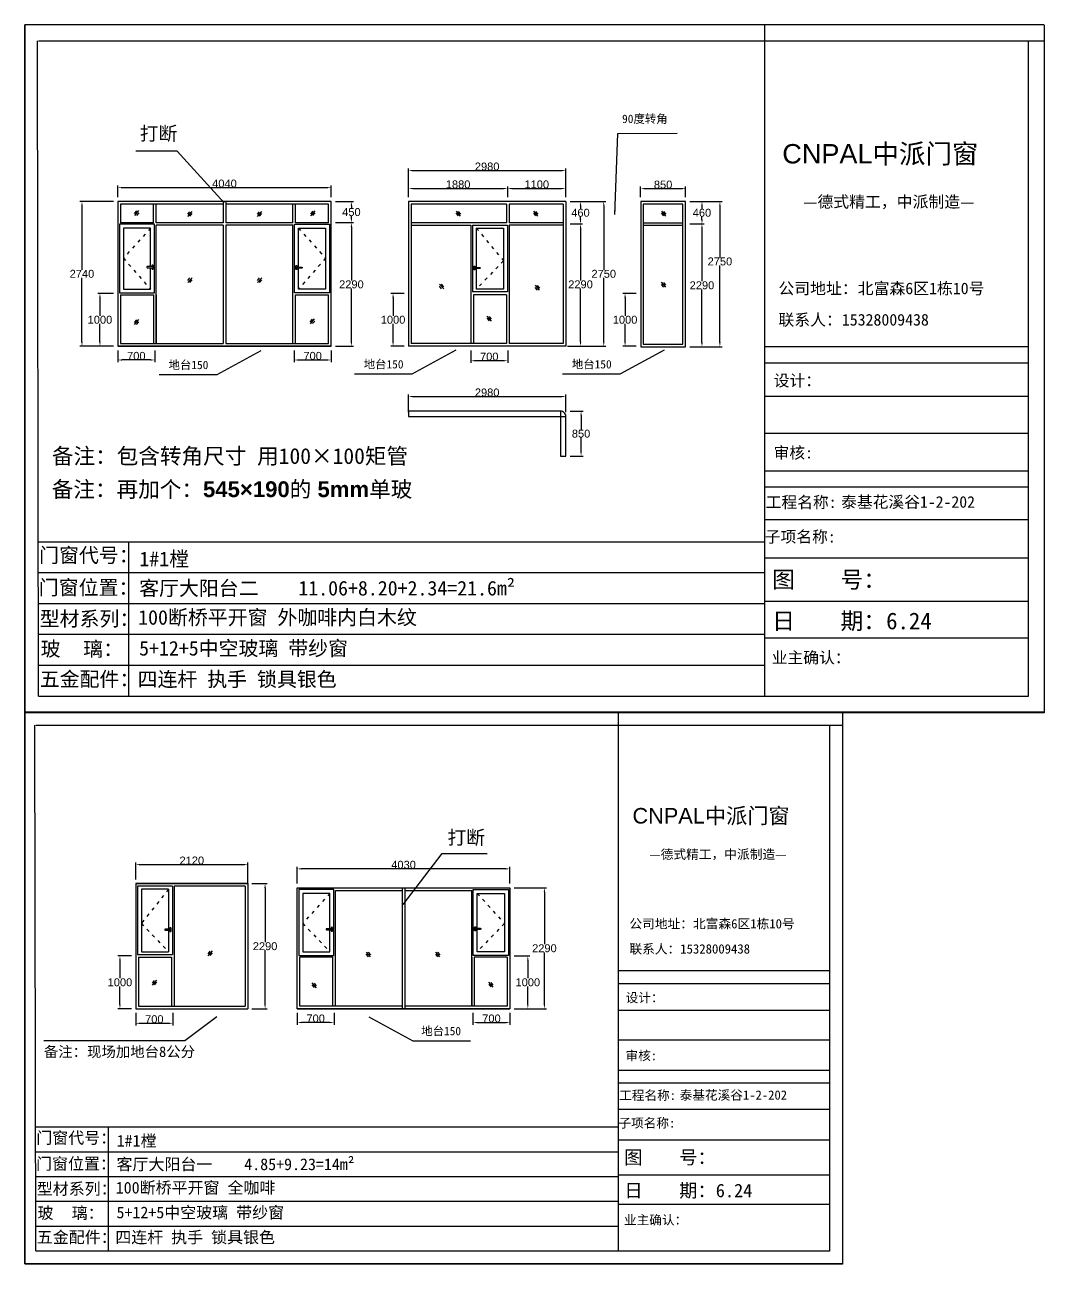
# Model space of a CAD drawing. Header units: inches. Extents: x -138455 to 599497, y -747149 to 13167.
# Drawn here: x 166422 to 185731, y -184677 to -161195 of the extents above; entities that cross this region are included whole.
import ezdxf

# ---------------------------------------------------------------- set-up
doc = ezdxf.new("R2010")
doc.units = ezdxf.units.IN
doc.header["$MEASUREMENT"] = 0
doc.header["$PDMODE"] = 35
doc.header["$PDSIZE"] = -3
doc.linetypes.add('ACAD_ISO03W100', pattern=[30, 12, -18])
doc.layers.add('0 @ 1', color=7, linetype='Continuous')
doc.styles.add('Annotative', font='arialbd.ttf')
doc.styles.add('MtXpl_', font='')
doc.styles.add('MtXpl__1', font='')
doc.styles.get("Standard").update_dxf_attribs({"font": 'arial.ttf'})
doc.styles.get('MtXpl_').set_extended_font_data('SimSun')
doc.styles.get('MtXpl__1').set_extended_font_data('SimSun', bold=True)
doc.dimstyles.get("Standard").update_dxf_attribs({"dimtxt": 80, "dimasz": 70, "dimexe": 40, "dimexo": 80, "dimgap": 0, "dimtad": 1, "dimtih": 1, "dimtoh": 1, "dimdec": 0, "dimzin": 0, "dimdsep": 46, "dimtxsty": 'Standard', "dimcen": 0.09, "dimadec": 0, "dimazin": 0, "dimtfac": 1, "dimtdec": 0, "dimtofl": 0, "dimtmove": 0, "dimatfit": 3, "dimfxl": 0, "dimtolj": 1, "dimtzin": 0, "dimarcsym": 0})

# ---------------------------------------------------------------- blocks, each defined once
blk = doc.blocks.new('*D282')
at = {"color": 0, "lineweight": -2, "transparency": 16777216}
for p, q in [((259700, -158474), (259700, -158696)), ((260400, -158474), (260400, -158696)), ((260320, -158656), (259780, -158656))]:
    blk.add_line(p, q, dxfattribs=at)
at = {"color": 0, "transparency": 16777216}
for points in [[(259780, -158643), (259780, -158669), (259700, -158656)], [(260320, -158643), (260320, -158669), (260400, -158656)]]:
    blk.add_solid(points, dxfattribs=at)
at = {"layer": 'Defpoints', "color": 0, "transparency": 16777216}
for p in [(259700, -158394), (260400, -158394), (259700, -158656)]:
    blk.add_point(p, dxfattribs=at)
at = {"color": 0, "transparency": 16777216, "insert": (260050, -158579), "char_height": 150, "attachment_point": 5}
blk.add_mtext('\\A1;700', dxfattribs=at)
blk = doc.blocks.new('*D283')
at = {"color": 0, "lineweight": -2, "transparency": 16777216}
for p, q in [((263040, -158474), (263040, -158696)), ((263740, -158474), (263740, -158696)), ((263120, -158656), (263660, -158656))]:
    blk.add_line(p, q, dxfattribs=at)
at = {"color": 0, "transparency": 16777216}
for points in [[(263120, -158643), (263120, -158669), (263040, -158656)], [(263660, -158643), (263660, -158669), (263740, -158656)]]:
    blk.add_solid(points, dxfattribs=at)
at = {"layer": 'Defpoints', "color": 0, "transparency": 16777216}
for p in [(263040, -158394), (263740, -158394), (263740, -158656)]:
    blk.add_point(p, dxfattribs=at)
at = {"color": 0, "transparency": 16777216, "insert": (263390, -158579), "char_height": 150, "attachment_point": 5}
blk.add_mtext('\\A1;700', dxfattribs=at)
blk = doc.blocks.new('*D448')
at = {"color": 0, "lineweight": -2, "transparency": 16777216}
for p, q in [((259620, -157394), (259321, -157394)), ((259361, -157474), (259361, -157818)), ((259361, -158314), (259361, -157971)), ((259620, -158394), (259321, -158394))]:
    blk.add_line(p, q, dxfattribs=at)
at = {"color": 0, "transparency": 16777216}
for points in [[(259348, -157474), (259374, -157474), (259361, -157394)], [(259348, -158314), (259374, -158314), (259361, -158394)]]:
    blk.add_solid(points, dxfattribs=at)
at = {"layer": 'Defpoints', "color": 0, "transparency": 16777216}
for p in [(259700, -157394), (259361, -158394), (259700, -158394)]:
    blk.add_point(p, dxfattribs=at)
at = {"color": 0, "transparency": 16777216, "insert": (259361, -157894), "char_height": 150, "attachment_point": 5}
blk.add_mtext('\\A1;1000', dxfattribs=at)
blk = doc.blocks.new('dzcs')
blk.add_lwpolyline([(142182, -3328), (142182, -3342, 0.414214), (142196, -3355), (142196, -3355, 0.414214), (142209, -3342), (142209, -3294, 0.414214), (142196, -3280), (142196, -3280, 0.414214), (142182, -3294), (142182, -3308)], format="xyb")
blk.add_lwpolyline([(142096, -3328), (142196, -3328, 0.414214), (142206, -3318), (142206, -3318, 0.414214), (142196, -3308), (142096, -3308, 0.414214), (142086, -3318), (142086, -3318, 0.414214)], format="xyb", close=True)
blk = doc.blocks.new('123as')
at = {"color": 0}
for p, q in [((90189, 51387), (90252, 51462)), ((90194, 51330), (90312, 51470)), ((90251, 51335), (90314, 51410))]:
    blk.add_line(p, q, dxfattribs=at)
blk = doc.blocks.new('*D449')
at = {"color": 0, "lineweight": -2, "transparency": 16777216}
for p, q in [((263820, -156054), (264164, -156054)), ((264124, -156134), (264124, -157148)), ((264124, -158314), (264124, -157301)), ((263820, -158394), (264164, -158394))]:
    blk.add_line(p, q, dxfattribs=at)
at = {"color": 0, "transparency": 16777216}
for points in [[(264110, -156134), (264137, -156134), (264124, -156054)], [(264110, -158314), (264137, -158314), (264124, -158394)]]:
    blk.add_solid(points, dxfattribs=at)
at = {"layer": 'Defpoints', "color": 0, "transparency": 16777216}
for p in [(263740, -156054), (263740, -158394), (264124, -158394)]:
    blk.add_point(p, dxfattribs=at)
at = {"color": 0, "transparency": 16777216, "insert": (264124, -157224), "char_height": 150, "attachment_point": 5}
blk.add_mtext('\\A1;2290', dxfattribs=at)
blk = doc.blocks.new('*D284')
at = {"color": 0, "lineweight": -2, "transparency": 16777216}
for p, q in [((259700, -155574), (259700, -155351)), ((259780, -155391), (263660, -155391)), ((263740, -155574), (263740, -155351))]:
    blk.add_line(p, q, dxfattribs=at)
at = {"color": 0, "transparency": 16777216}
for points in [[(259780, -155378), (259780, -155404), (259700, -155391)], [(263660, -155378), (263660, -155404), (263740, -155391)]]:
    blk.add_solid(points, dxfattribs=at)
at = {"layer": 'Defpoints', "color": 0, "transparency": 16777216}
for p in [(263740, -155391), (259700, -155654), (263740, -155654)]:
    blk.add_point(p, dxfattribs=at)
at = {"color": 0, "transparency": 16777216, "insert": (261720, -155314), "char_height": 150, "attachment_point": 5}
blk.add_mtext('\\A1;4040', dxfattribs=at)
blk = doc.blocks.new('*D450')
at = {"color": 0, "lineweight": -2, "transparency": 16777216}
for p, q in [((263820, -155654), (264164, -155654)), ((264124, -155734), (264124, -155778)), ((263820, -156054), (264164, -156054)), ((264124, -155974), (264124, -155931))]:
    blk.add_line(p, q, dxfattribs=at)
at = {"color": 0, "transparency": 16777216}
for points in [[(264110, -155734), (264137, -155734), (264124, -155654)], [(264110, -155974), (264137, -155974), (264124, -156054)]]:
    blk.add_solid(points, dxfattribs=at)
at = {"layer": 'Defpoints', "color": 0, "transparency": 16777216}
for p in [(263740, -155654), (264124, -155654), (263740, -156054)]:
    blk.add_point(p, dxfattribs=at)
at = {"color": 0, "transparency": 16777216, "insert": (264124, -155854), "char_height": 150, "attachment_point": 5}
blk.add_mtext('\\A1;450', dxfattribs=at)
blk = doc.blocks.new('*D451')
at = {"color": 0, "lineweight": -2, "transparency": 16777216}
for p, q in [((266385, -158474), (266385, -158710)), ((267085, -158474), (267085, -158710)), ((267005, -158670), (266465, -158670))]:
    blk.add_line(p, q, dxfattribs=at)
at = {"color": 0, "transparency": 16777216}
for points in [[(266465, -158657), (266465, -158683), (266385, -158670)], [(267005, -158657), (267005, -158683), (267085, -158670)]]:
    blk.add_solid(points, dxfattribs=at)
at = {"layer": 'Defpoints', "color": 0, "transparency": 16777216}
for p in [(266385, -158394), (267085, -158394), (266385, -158670)]:
    blk.add_point(p, dxfattribs=at)
at = {"color": 0, "transparency": 16777216, "insert": (266735, -158593), "char_height": 150, "attachment_point": 5}
blk.add_mtext('\\A1;700', dxfattribs=at)
blk = doc.blocks.new('*D452')
at = {"color": 0, "lineweight": -2, "transparency": 16777216}
for p, q in [((259620, -155654), (258980, -155654)), ((259020, -155734), (259020, -156948)), ((259020, -158314), (259020, -157101)), ((259620, -158394), (258980, -158394))]:
    blk.add_line(p, q, dxfattribs=at)
at = {"color": 0, "transparency": 16777216}
for points in [[(259007, -155734), (259034, -155734), (259020, -155654)], [(259007, -158314), (259034, -158314), (259020, -158394)]]:
    blk.add_solid(points, dxfattribs=at)
at = {"layer": 'Defpoints', "color": 0, "transparency": 16777216}
for p in [(259700, -155654), (259020, -158394), (259700, -158394)]:
    blk.add_point(p, dxfattribs=at)
at = {"color": 0, "transparency": 16777216, "insert": (259020, -157024), "char_height": 150, "attachment_point": 5}
blk.add_mtext('\\A1;2740', dxfattribs=at)
blk = doc.blocks.new('*D285')
at = {"color": 0, "lineweight": -2, "transparency": 16777216}
for p, q in [((265205, -155574), (265205, -155367)), ((265285, -155407), (267005, -155407)), ((267085, -155574), (267085, -155367))]:
    blk.add_line(p, q, dxfattribs=at)
at = {"color": 0, "transparency": 16777216}
for points in [[(265285, -155394), (265285, -155420), (265205, -155407)], [(267005, -155394), (267005, -155420), (267085, -155407)]]:
    blk.add_solid(points, dxfattribs=at)
at = {"layer": 'Defpoints', "color": 0, "transparency": 16777216}
for p in [(267085, -155407), (265205, -155654), (267085, -155654)]:
    blk.add_point(p, dxfattribs=at)
at = {"color": 0, "transparency": 16777216, "insert": (266145, -155330), "char_height": 150, "attachment_point": 5}
blk.add_mtext('\\A1;1880', dxfattribs=at)
blk = doc.blocks.new('*D286')
at = {"color": 0, "lineweight": -2, "transparency": 16777216}
for p, q in [((267085, -155574), (267085, -155367)), ((267165, -155407), (268105, -155407)), ((268185, -155574), (268185, -155367))]:
    blk.add_line(p, q, dxfattribs=at)
at = {"color": 0, "transparency": 16777216}
for points in [[(267165, -155394), (267165, -155420), (267085, -155407)], [(268105, -155394), (268105, -155420), (268185, -155407)]]:
    blk.add_solid(points, dxfattribs=at)
at = {"layer": 'Defpoints', "color": 0, "transparency": 16777216}
for p in [(268185, -155407), (267085, -155654), (268185, -155654)]:
    blk.add_point(p, dxfattribs=at)
at = {"color": 0, "transparency": 16777216, "insert": (267635, -155330), "char_height": 150, "attachment_point": 5}
blk.add_mtext('\\A1;1100', dxfattribs=at)
blk = doc.blocks.new('*D445')
at = {"color": 0, "lineweight": -2, "transparency": 16777216}
for p, q in [((268265, -155654), (268944, -155654)), ((268904, -155734), (268904, -156948)), ((268904, -158314), (268904, -157101)), ((268265, -158394), (268944, -158394))]:
    blk.add_line(p, q, dxfattribs=at)
at = {"color": 0, "transparency": 16777216}
for points in [[(268891, -155734), (268918, -155734), (268904, -155654)], [(268891, -158314), (268918, -158314), (268904, -158394)]]:
    blk.add_solid(points, dxfattribs=at)
at = {"layer": 'Defpoints', "color": 0, "transparency": 16777216}
for p in [(268185, -155654), (268185, -158394), (268904, -158394)]:
    blk.add_point(p, dxfattribs=at)
at = {"color": 0, "transparency": 16777216, "insert": (268904, -157024), "char_height": 150, "attachment_point": 5}
blk.add_mtext('\\A1;2750', dxfattribs=at)
blk = doc.blocks.new('*D453')
at = {"color": 0, "lineweight": -2, "transparency": 16777216}
for p, q in [((270533, -155654), (271144, -155654)), ((271104, -155734), (271104, -156713)), ((271104, -158324), (271104, -156867)), ((270533, -158404), (271144, -158404))]:
    blk.add_line(p, q, dxfattribs=at)
at = {"color": 0, "transparency": 16777216}
for points in [[(271090, -155734), (271117, -155734), (271104, -155654)], [(271090, -158324), (271117, -158324), (271104, -158404)]]:
    blk.add_solid(points, dxfattribs=at)
at = {"layer": 'Defpoints', "color": 0, "transparency": 16777216}
for p in [(270453, -155654), (270453, -158404), (271104, -158404)]:
    blk.add_point(p, dxfattribs=at)
at = {"color": 0, "transparency": 16777216, "insert": (271104, -156790), "char_height": 150, "attachment_point": 5}
blk.add_mtext('\\A1;2750', dxfattribs=at)
blk = doc.blocks.new('*D454')
at = {"color": 0, "lineweight": -2, "transparency": 16777216}
for p, q in [((265125, -157394), (264873, -157394)), ((264913, -157474), (264913, -157818)), ((264913, -158314), (264913, -157971)), ((265125, -158394), (264873, -158394))]:
    blk.add_line(p, q, dxfattribs=at)
at = {"color": 0, "transparency": 16777216}
for points in [[(264900, -157474), (264926, -157474), (264913, -157394)], [(264900, -158314), (264926, -158314), (264913, -158394)]]:
    blk.add_solid(points, dxfattribs=at)
at = {"layer": 'Defpoints', "color": 0, "transparency": 16777216}
for p in [(265205, -157394), (264913, -158394), (265205, -158394)]:
    blk.add_point(p, dxfattribs=at)
at = {"color": 0, "transparency": 16777216, "insert": (264913, -157894), "char_height": 150, "attachment_point": 5}
blk.add_mtext('\\A1;1000', dxfattribs=at)
blk = doc.blocks.new('*D455')
at = {"color": 0, "lineweight": -2, "transparency": 16777216}
for p, q in [((269520, -157394), (269268, -157394)), ((269308, -157474), (269308, -157818)), ((269308, -158314), (269308, -157971)), ((269520, -158394), (269268, -158394))]:
    blk.add_line(p, q, dxfattribs=at)
at = {"color": 0, "transparency": 16777216}
for points in [[(269294, -157474), (269321, -157474), (269308, -157394)], [(269294, -158314), (269321, -158314), (269308, -158394)]]:
    blk.add_solid(points, dxfattribs=at)
at = {"layer": 'Defpoints', "color": 0, "transparency": 16777216}
for p in [(269600, -157394), (269308, -158394), (269600, -158394)]:
    blk.add_point(p, dxfattribs=at)
at = {"color": 0, "transparency": 16777216, "insert": (269308, -157894), "char_height": 150, "attachment_point": 5}
blk.add_mtext('\\A1;1000', dxfattribs=at)
blk = doc.blocks.new('*D456')
at = {"color": 0, "lineweight": -2, "transparency": 16777216}
for p, q in [((265205, -155574), (265205, -155028)), ((265285, -155068), (268105, -155068)), ((268185, -155574), (268185, -155028))]:
    blk.add_line(p, q, dxfattribs=at)
at = {"color": 0, "transparency": 16777216}
for points in [[(265285, -155054), (265285, -155081), (265205, -155068)], [(268105, -155054), (268105, -155081), (268185, -155068)]]:
    blk.add_solid(points, dxfattribs=at)
at = {"layer": 'Defpoints', "color": 0, "transparency": 16777216}
for p in [(268185, -155068), (265205, -155654), (268185, -155654)]:
    blk.add_point(p, dxfattribs=at)
at = {"color": 0, "transparency": 16777216, "insert": (266695, -154991), "char_height": 150, "attachment_point": 5}
blk.add_mtext('\\A1;2980', dxfattribs=at)
blk = doc.blocks.new('*D287')
at = {"color": 0, "lineweight": -2, "transparency": 16777216}
for p, q in [((268265, -159627), (268514, -159627)), ((268474, -159707), (268474, -159975)), ((268474, -160397), (268474, -160128)), ((268265, -160477), (268514, -160477))]:
    blk.add_line(p, q, dxfattribs=at)
at = {"color": 0, "transparency": 16777216}
for points in [[(268461, -159707), (268487, -159707), (268474, -159627)], [(268461, -160397), (268487, -160397), (268474, -160477)]]:
    blk.add_solid(points, dxfattribs=at)
at = {"layer": 'Defpoints', "color": 0, "transparency": 16777216}
for p in [(268185, -159627), (268185, -160477), (268474, -160477)]:
    blk.add_point(p, dxfattribs=at)
at = {"color": 0, "transparency": 16777216, "insert": (268474, -160052), "char_height": 150, "attachment_point": 5}
blk.add_mtext('\\A1;850', dxfattribs=at)
blk = doc.blocks.new('*D288')
at = {"color": 0, "lineweight": -2, "transparency": 16777216}
for p, q in [((265205, -159647), (265205, -159308)), ((265285, -159348), (268105, -159348)), ((268185, -159647), (268185, -159308))]:
    blk.add_line(p, q, dxfattribs=at)
at = {"color": 0, "transparency": 16777216}
for points in [[(265285, -159335), (265285, -159362), (265205, -159348)], [(268105, -159335), (268105, -159362), (268185, -159348)]]:
    blk.add_solid(points, dxfattribs=at)
at = {"layer": 'Defpoints', "color": 0, "transparency": 16777216}
for p in [(268185, -159348), (265205, -159727), (268185, -159727)]:
    blk.add_point(p, dxfattribs=at)
at = {"color": 0, "transparency": 16777216, "insert": (266695, -159272), "char_height": 150, "attachment_point": 5}
blk.add_mtext('\\A1;2980', dxfattribs=at)
blk = doc.blocks.new('*D457')
at = {"color": 0, "lineweight": -2, "transparency": 16777216}
for p, q in [((268265, -155654), (268503, -155654)), ((268463, -155734), (268463, -155790)), ((268265, -156079), (268503, -156079)), ((268463, -155999), (268463, -155943))]:
    blk.add_line(p, q, dxfattribs=at)
at = {"color": 0, "transparency": 16777216}
for points in [[(268450, -155734), (268477, -155734), (268463, -155654)], [(268450, -155999), (268477, -155999), (268463, -156079)]]:
    blk.add_solid(points, dxfattribs=at)
at = {"layer": 'Defpoints', "color": 0, "transparency": 16777216}
for p in [(268185, -155654), (268463, -155654), (268185, -156079)]:
    blk.add_point(p, dxfattribs=at)
at = {"color": 0, "transparency": 16777216, "insert": (268463, -155867), "char_height": 150, "attachment_point": 5}
blk.add_mtext('\\A1;460', dxfattribs=at)
blk = doc.blocks.new('*D446')
at = {"color": 0, "lineweight": -2, "transparency": 16777216}
for p, q in [((268265, -156079), (268504, -156079)), ((268464, -156159), (268464, -157148)), ((268464, -158314), (268464, -157301)), ((268215, -158394), (268504, -158394))]:
    blk.add_line(p, q, dxfattribs=at)
at = {"color": 0, "transparency": 16777216}
for points in [[(268451, -156159), (268478, -156159), (268464, -156079)], [(268451, -158314), (268478, -158314), (268464, -158394)]]:
    blk.add_solid(points, dxfattribs=at)
at = {"layer": 'Defpoints', "color": 0, "transparency": 16777216}
for p in [(268185, -156079), (268135, -158394), (268464, -158394)]:
    blk.add_point(p, dxfattribs=at)
at = {"color": 0, "transparency": 16777216, "insert": (268464, -157224), "char_height": 150, "attachment_point": 5}
blk.add_mtext('\\A1;2290', dxfattribs=at)
blk = doc.blocks.new('*D458')
at = {"color": 0, "lineweight": -2, "transparency": 16777216}
for p, q in [((270533, -155654), (270804, -155654)), ((270764, -155734), (270764, -155790)), ((270533, -156079), (270804, -156079)), ((270764, -155999), (270764, -155943))]:
    blk.add_line(p, q, dxfattribs=at)
at = {"color": 0, "transparency": 16777216}
for points in [[(270751, -155734), (270778, -155734), (270764, -155654)], [(270751, -155999), (270778, -155999), (270764, -156079)]]:
    blk.add_solid(points, dxfattribs=at)
at = {"layer": 'Defpoints', "color": 0, "transparency": 16777216}
for p in [(270453, -155654), (270764, -155654), (270453, -156079)]:
    blk.add_point(p, dxfattribs=at)
at = {"color": 0, "transparency": 16777216, "insert": (270764, -155867), "char_height": 150, "attachment_point": 5}
blk.add_mtext('\\A1;460', dxfattribs=at)
blk = doc.blocks.new('*D447')
at = {"color": 0, "lineweight": -2, "transparency": 16777216}
for p, q in [((269603, -155574), (269603, -155370)), ((269683, -155410), (270373, -155410)), ((270453, -155574), (270453, -155370))]:
    blk.add_line(p, q, dxfattribs=at)
at = {"color": 0, "transparency": 16777216}
for points in [[(269683, -155397), (269683, -155424), (269603, -155410)], [(270373, -155397), (270373, -155424), (270453, -155410)]]:
    blk.add_solid(points, dxfattribs=at)
at = {"layer": 'Defpoints', "color": 0, "transparency": 16777216}
for p in [(270453, -155410), (269603, -155654), (270453, -155654)]:
    blk.add_point(p, dxfattribs=at)
at = {"color": 0, "transparency": 16777216, "insert": (270028, -155334), "char_height": 150, "attachment_point": 5}
blk.add_mtext('\\A1;850', dxfattribs=at)
blk = doc.blocks.new('*D459')
at = {"color": 0, "lineweight": -2, "transparency": 16777216}
for p, q in [((270601, -156079), (270804, -156079)), ((270764, -156159), (270764, -157165)), ((270764, -158324), (270764, -157318)), ((270533, -158404), (270804, -158404))]:
    blk.add_line(p, q, dxfattribs=at)
at = {"color": 0, "transparency": 16777216}
for points in [[(270751, -156159), (270778, -156159), (270764, -156079)], [(270751, -158324), (270778, -158324), (270764, -158404)]]:
    blk.add_solid(points, dxfattribs=at)
at = {"layer": 'Defpoints', "color": 0, "transparency": 16777216}
for p in [(270521, -156079), (270453, -158404), (270764, -158404)]:
    blk.add_point(p, dxfattribs=at)
at = {"color": 0, "transparency": 16777216, "insert": (270764, -157242), "char_height": 150, "attachment_point": 5}
blk.add_mtext('\\A1;2290', dxfattribs=at)
blk = doc.blocks.new('*D471')
at = {"color": 0, "lineweight": -2, "transparency": 16777216}
for p, q in [((235485, -173926), (235485, -173606)), ((239435, -173646), (235565, -173646)), ((239515, -173926), (239515, -173606))]:
    blk.add_line(p, q, dxfattribs=at)
at = {"color": 0, "transparency": 16777216}
for points in [[(235565, -173633), (235565, -173659), (235485, -173646)], [(239435, -173633), (239435, -173659), (239515, -173646)]]:
    blk.add_solid(points, dxfattribs=at)
at = {"layer": 'Defpoints', "color": 0, "transparency": 16777216}
for p in [(235485, -173646), (235485, -174006), (239515, -174006)]:
    blk.add_point(p, dxfattribs=at)
at = {"color": 0, "transparency": 16777216, "insert": (237500, -173569), "char_height": 150, "attachment_point": 5}
blk.add_mtext('\\A1;4030', dxfattribs=at)
blk = doc.blocks.new('*D280')
at = {"color": 0, "lineweight": -2, "transparency": 16777216}
for p, q in [((238815, -176376), (238815, -176598)), ((238895, -176558), (239435, -176558)), ((239515, -176376), (239515, -176598))]:
    blk.add_line(p, q, dxfattribs=at)
at = {"color": 0, "transparency": 16777216}
for points in [[(238895, -176545), (238895, -176571), (238815, -176558)], [(239435, -176545), (239435, -176571), (239515, -176558)]]:
    blk.add_solid(points, dxfattribs=at)
at = {"layer": 'Defpoints', "color": 0, "transparency": 16777216}
for p in [(238815, -176296), (239515, -176296), (239515, -176558)]:
    blk.add_point(p, dxfattribs=at)
at = {"color": 0, "transparency": 16777216, "insert": (239165, -176481), "char_height": 150, "attachment_point": 5}
blk.add_mtext('\\A1;700', dxfattribs=at)
blk = doc.blocks.new('*D281')
at = {"color": 0, "lineweight": -2, "transparency": 16777216}
for p, q in [((235485, -176376), (235485, -176598)), ((236105, -176558), (235565, -176558)), ((236185, -176376), (236185, -176598))]:
    blk.add_line(p, q, dxfattribs=at)
at = {"color": 0, "transparency": 16777216}
for points in [[(235565, -176545), (235565, -176571), (235485, -176558)], [(236105, -176545), (236105, -176571), (236185, -176558)]]:
    blk.add_solid(points, dxfattribs=at)
at = {"layer": 'Defpoints', "color": 0, "transparency": 16777216}
for p in [(235485, -176296), (236185, -176296), (235485, -176558)]:
    blk.add_point(p, dxfattribs=at)
at = {"color": 0, "transparency": 16777216, "insert": (235835, -176481), "char_height": 150, "attachment_point": 5}
blk.add_mtext('\\A1;700', dxfattribs=at)
blk = doc.blocks.new('*D472')
at = {"color": 0, "lineweight": -2, "transparency": 16777216}
for p, q in [((239595, -175296), (239894, -175296)), ((239854, -175376), (239854, -175720)), ((239854, -176216), (239854, -175873)), ((239595, -176296), (239894, -176296))]:
    blk.add_line(p, q, dxfattribs=at)
at = {"color": 0, "transparency": 16777216}
for points in [[(239841, -175376), (239867, -175376), (239854, -175296)], [(239841, -176216), (239867, -176216), (239854, -176296)]]:
    blk.add_solid(points, dxfattribs=at)
at = {"layer": 'Defpoints', "color": 0, "transparency": 16777216}
for p in [(239515, -175296), (239515, -176296), (239854, -176296)]:
    blk.add_point(p, dxfattribs=at)
at = {"color": 0, "transparency": 16777216, "insert": (239854, -175796), "char_height": 150, "attachment_point": 5}
blk.add_mtext('\\A1;1000', dxfattribs=at)
blk = doc.blocks.new('*D291')
at = {"color": 0, "lineweight": -2, "transparency": 16777216}
for p, q in [((232429, -173846), (232429, -173526)), ((234549, -173926), (234549, -173526)), ((232509, -173566), (234469, -173566))]:
    blk.add_line(p, q, dxfattribs=at)
at = {"color": 0, "transparency": 16777216}
for points in [[(232509, -173553), (232509, -173579), (232429, -173566)], [(234469, -173553), (234469, -173579), (234549, -173566)]]:
    blk.add_solid(points, dxfattribs=at)
at = {"layer": 'Defpoints', "color": 0, "transparency": 16777216}
for p in [(234549, -173566), (232429, -173926), (234549, -174006)]:
    blk.add_point(p, dxfattribs=at)
at = {"color": 0, "transparency": 16777216, "insert": (233489, -173489), "char_height": 150, "attachment_point": 5}
blk.add_mtext('\\A1;2120', dxfattribs=at)
blk = doc.blocks.new('*D473')
at = {"color": 0, "lineweight": -2, "transparency": 16777216}
for p, q in [((232429, -176376), (232429, -176612)), ((232509, -176572), (233049, -176572)), ((233129, -176376), (233129, -176612))]:
    blk.add_line(p, q, dxfattribs=at)
at = {"color": 0, "transparency": 16777216}
for points in [[(232509, -176559), (232509, -176585), (232429, -176572)], [(233049, -176559), (233049, -176585), (233129, -176572)]]:
    blk.add_solid(points, dxfattribs=at)
at = {"layer": 'Defpoints', "color": 0, "transparency": 16777216}
for p in [(232429, -176296), (233129, -176296), (233129, -176572)]:
    blk.add_point(p, dxfattribs=at)
at = {"color": 0, "transparency": 16777216, "insert": (232779, -176495), "char_height": 150, "attachment_point": 5}
blk.add_mtext('\\A1;700', dxfattribs=at)
blk = doc.blocks.new('*D474')
at = {"color": 0, "lineweight": -2, "transparency": 16777216}
for p, q in [((239595, -174006), (240208, -174006)), ((240168, -174086), (240168, -175075)), ((240168, -176216), (240168, -175228)), ((239595, -176296), (240208, -176296))]:
    blk.add_line(p, q, dxfattribs=at)
at = {"color": 0, "transparency": 16777216}
for points in [[(240154, -174086), (240181, -174086), (240168, -174006)], [(240154, -176216), (240181, -176216), (240168, -176296)]]:
    blk.add_solid(points, dxfattribs=at)
at = {"layer": 'Defpoints', "color": 0, "transparency": 16777216}
for p in [(239515, -174006), (239515, -176296), (240168, -176296)]:
    blk.add_point(p, dxfattribs=at)
at = {"color": 0, "transparency": 16777216, "insert": (240168, -175151), "char_height": 150, "attachment_point": 5}
blk.add_mtext('\\A1;2290', dxfattribs=at)
blk = doc.blocks.new('*D475')
at = {"color": 0, "lineweight": -2, "transparency": 16777216}
for p, q in [((232349, -175296), (232088, -175296)), ((232128, -175376), (232128, -175720)), ((232128, -176216), (232128, -175873)), ((232349, -176296), (232088, -176296))]:
    blk.add_line(p, q, dxfattribs=at)
at = {"color": 0, "transparency": 16777216}
for points in [[(232114, -175376), (232141, -175376), (232128, -175296)], [(232114, -176216), (232141, -176216), (232128, -176296)]]:
    blk.add_solid(points, dxfattribs=at)
at = {"layer": 'Defpoints', "color": 0, "transparency": 16777216}
for p in [(232429, -175296), (232128, -176296), (232429, -176296)]:
    blk.add_point(p, dxfattribs=at)
at = {"color": 0, "transparency": 16777216, "insert": (232128, -175796), "char_height": 150, "attachment_point": 5}
blk.add_mtext('\\A1;1000', dxfattribs=at)
blk = doc.blocks.new('*D470')
at = {"color": 0, "lineweight": -2, "transparency": 16777216}
for p, q in [((234629, -173926), (234917, -173926)), ((234877, -174006), (234877, -175035)), ((234877, -176216), (234877, -175188)), ((234629, -176296), (234917, -176296))]:
    blk.add_line(p, q, dxfattribs=at)
at = {"color": 0, "transparency": 16777216}
for points in [[(234863, -174006), (234890, -174006), (234877, -173926)], [(234863, -176216), (234890, -176216), (234877, -176296)]]:
    blk.add_solid(points, dxfattribs=at)
at = {"layer": 'Defpoints', "color": 0, "transparency": 16777216}
for p in [(234549, -173926), (234549, -176296), (234877, -176296)]:
    blk.add_point(p, dxfattribs=at)
at = {"color": 0, "transparency": 16777216, "insert": (234877, -175112), "char_height": 150, "attachment_point": 5}
blk.add_mtext('\\A1;2290', dxfattribs=at)
blk = doc.blocks.new('23as')
for p, q in [((263739.5, -155654.3), (259699.5, -155654.3)), ((259699.5, -155654.3), (259699.5, -158394.3)), ((261694.5, -155654.3), (261694.5, -156054.3)), ((261744.5, -155654.3), (261744.5, -156054.3)), ((263739.5, -158394.3), (263739.5, -155654.3)), ((268185.2, -155654.3), (265205.2, -155654.3)), ((265205.2, -155654.3), (265205.2, -158394.3)), ((268185.2, -155654.3), (268185.2, -158394.3)), ((270453.1, -155654.3), (269603.1, -155654.3)), ((269603.1, -155654.3), (269603.1, -158404.3)), ((270453.1, -158404.3), (270453.1, -155654.3)), ((261694.5, -155704.3), (259749.5, -155704.3)), ((259749.5, -155704.3), (259749.5, -156054.3)), ((260374.5, -156054.3), (260374.5, -155704.3)), ((260424.5, -156054.3), (260424.5, -155704.3)), ((263689.5, -155704.3), (261744.5, -155704.3)), ((263014.5, -156054.3), (263014.5, -155704.3)), ((263064.5, -156054.3), (263064.5, -155704.3)), ((263689.5, -156054.3), (263689.5, -155704.3)), ((267060.2, -155704.3), (265255.2, -155704.3)), ((265255.2, -155704.3), (265255.2, -158344.3)), ((267060.2, -155704.3), (267060.2, -156054.3)), ((268135.2, -155704.3), (267110.2, -155704.3)), ((267110.2, -155704.3), (267110.2, -156054.3)), ((268135.2, -155704.3), (268135.2, -158344.3)), ((259729.5, -156084.3), (259729.5, -157385)), ((260394.5, -156084.3), (259729.5, -156084.3)), ((260374.5, -156054.3), (259749.5, -156054.3)), ((260374.5, -156054.3), (259749.5, -156054.3)), ((260394.5, -157385), (260394.5, -156084.3)), ((261694.5, -156054.3), (260424.5, -156054.3)), ((261694.5, -156054.3), (260424.5, -156054.3)), ((261694.5, -156104.3), (260424.5, -156104.3)), ((260424.5, -158344.3), (260424.5, -156104.3)), ((261694.5, -156104.3), (261694.5, -158344.3)), ((263014.5, -156054.3), (261744.5, -156054.3)), ((263014.5, -156054.3), (261744.5, -156054.3)), ((263014.5, -156104.3), (261744.5, -156104.3)), ((261744.5, -156104.3), (261744.5, -158344.3)), ((263014.5, -158344.3), (263014.5, -156104.3)), ((263044.5, -156084.3), (263709.5, -156084.3)), ((263044.5, -157385), (263044.5, -156084.3)), ((263689.5, -156054.3), (263064.5, -156054.3)), ((263689.5, -156054.3), (263064.5, -156054.3)), ((263709.5, -156084.3), (263709.5, -157385)), ((267060.2, -156054.3), (265255.2, -156054.3)), ((265255.2, -156104.3), (266385.2, -156104.3)), ((266385.2, -156104.3), (266385.2, -158344.3)), ((266415.2, -156100.5), (266415.2, -157367.8)), ((266415.2, -156100.5), (267080.2, -156100.5)), ((267080.2, -156100.5), (267080.2, -157367.8)), ((268135.2, -156054.3), (267110.2, -156054.3)), ((268135.2, -156104.3), (267110.2, -156104.3)), ((267110.2, -156104.3), (267110.2, -158344.3)), ((269653.1, -156054.3), (270403.1, -156054.3)), ((269653.1, -156104.3), (270403.1, -156104.3)), ((259804.5, -156159.3), (259804.5, -157314.3)), ((260319.5, -156159.3), (259804.5, -156159.3)), ((260319.5, -156886.7), (260319.5, -156159.3)), ((263119.5, -156159.3), (263634.5, -156159.3)), ((263119.5, -156895.4), (263119.5, -156159.3)), ((263634.5, -156159.3), (263634.5, -157314.3)), ((266490.2, -156159.3), (266490.2, -156903.1)), ((266490.2, -156159.3), (267005.2, -156159.3)), ((267005.2, -156159.3), (267005.2, -157314.3)), ((260319.5, -156886.7), (260319.5, -156736.8)), ((263119.5, -156895.4), (263119.5, -156736.8)), ((260319.5, -157109), (260319.5, -156906.7)), ((260319.5, -157314.3), (260319.5, -156906.7)), ((263119.5, -157117.6), (263119.5, -156915.4)), ((263119.5, -157314.3), (263119.5, -156915.4)), ((266490.2, -156923.1), (266490.2, -157314.3)), ((259804.5, -157314.3), (260319.5, -157314.3)), ((260319.5, -157314.3), (260319.5, -157129)), ((263119.5, -157314.3), (263119.5, -157137.6)), ((263634.5, -157314.3), (263119.5, -157314.3)), ((267005.2, -157314.3), (266490.2, -157314.3)), ((259729.5, -157385), (260394.5, -157385)), ((259749.5, -157419.3), (260374.5, -157419.3)), ((259749.5, -157419.3), (259749.5, -158344.3)), ((260374.5, -157419.3), (260374.5, -158344.3)), ((260424.5, -157419.3), (260424.5, -158344.3)), ((263014.5, -158344.3), (263014.5, -157419.3)), ((263709.5, -157385), (263044.5, -157385)), ((263064.5, -157419.3), (263689.5, -157419.3)), ((263064.5, -158344.3), (263064.5, -157419.3)), ((263689.5, -158344.3), (263689.5, -157419.3)), ((266385.2, -157419.3), (266385.2, -158344.3)), ((267080.2, -157367.8), (266415.2, -157367.8)), ((267060.2, -157419.3), (266435.2, -157419.3)), ((266435.2, -157419.3), (266435.2, -158344.3)), ((267060.2, -157419.3), (267060.2, -158344.3)), ((267110.2, -157419.3), (267110.2, -158344.3)), ((259699.5, -158394.3), (263739.5, -158394.3)), ((263739.5, -158394.3), (259699.5, -158394.3)), ((259749.5, -158344.3), (261694.5, -158344.3)), ((261744.5, -158344.3), (263689.5, -158344.3)), ((268185.2, -158394.3), (265205.2, -158394.3)), ((267060.2, -158344.3), (265255.2, -158344.3)), ((268135.2, -158344.3), (267110.2, -158344.3)), ((269603.1, -158404.3), (270453.1, -158404.3))]:
    blk.add_line(p, q)
blk.add_lwpolyline([(269653.1, -158354.3), (270403.1, -158354.3), (270403.1, -155704.3), (269653.1, -155704.3)], close=True)
at = {"linetype": 'ACAD_ISO03W100', "ltscale": 5}
for points in [[(260319.5, -156159.3), (259804.5, -156726.8), (260319.5, -157314.3)], [(263119.5, -156159.3), (263634.5, -156726.8), (263119.5, -157314.3)], [(266490.2, -156159.3), (267005.2, -156776.8), (266490.2, -157314.3)]]:
    blk.add_lwpolyline(points, dxfattribs=at)
blk.add_lwpolyline([(268085.2, -159626.6), (265205.2, -159626.6), (265205.2, -159726.6), (268185.2, -159726.6)])
blk.add_lwpolyline([(268085.2, -160476.6), (268185.2, -160476.6), (268185.2, -159726.6, 0.4142136), (268085.2, -159626.6), (268085.2, -159626.6)], format="xyb", close=True)
at = {"yscale": 0.6684526412304121, "zscale": 0.6684526412304121}
for p, xscale in [((199730.4, -190231.5), 0.6684526412304121), ((200737, -190246.1), 0.6684526412304121), ((202057, -190246.1), 0.6684526412304121), ((203067.7, -190235.9), 0.6684526412304121), ((326482, -190239.9), -0.6684526412304121), ((327947.8, -190239.9), -0.6684526412304121), ((330371.3, -190239.9), -0.6684526412304121), ((200737, -191502.5), 0.6684526412304121), ((202057, -191502.5), 0.6684526412304121), ((326162.1, -191621.8), -0.6684526412304121), ((327977.4, -191645.2), -0.6684526412304121), ((330368.8, -191588.3), -0.6684526412304121), ((199727.6, -192297), 0.6684526412304121), ((203058.1, -192282.6), 0.6684526412304121), ((327066.8, -192229.3), -0.6684526412304121)]:
    blk.add_blockref('123as', p, dxfattribs=dict(at, xscale=xscale))
blk.add_blockref('dzcs', (118162.3, -153578.9))
at = {"xscale": -1}
for p in [(405279, -153587.6), (408648.1, -153595.3)]:
    blk.add_blockref('dzcs', p, dxfattribs=at)
at = {"layer": '0 @ 1', "style": 'Annotative'}
for s, insert, char_height, attachment_point in [('{\\fSimSun|b1|i0|c134|p2;90度转角}', (269251.5, -154008), 158.063, 1), ('{\\fSimSun|b1|i0|c134|p2;打断}', (260825.6, -154234.5), 260, 3), ('{\\fSimSun|b1|i0|c134|p2;地台150}', (260661.1, -158670.5), 158.063, 1), ('{\\fSimSun|b1|i0|c134|p2;地台150}', (264357.4, -158657.7), 158.063, 1), ('{\\fSimSun|b1|i0|c134|p2;地台150}', (268300, -158657.7), 158.063, 1)]:
    blk.add_mtext_dynamic_manual_height_columns(s, width=4396.385, gutter_width=903.5, heights=[0], dxfattribs=dict(at, insert=insert, char_height=char_height, attachment_point=attachment_point))
for base, p1, p2, picture, middle in [((268185.2, -155067.7), (265205.2, -155654.3), (268185.2, -155654.3), '*D456', (266695.2, -154991.1)), ((263739.5, -155390.9), (259699.5, -155654.3), (263739.5, -155654.3), '*D284', (261719.5, -155314.3)), ((267085.2, -155407), (265205.2, -155654.3), (267085.2, -155654.3), '*D285', (266145.2, -155330.4)), ((268185.2, -155407), (267085.2, -155654.3), (268185.2, -155654.3), '*D286', (267635.2, -155330.4)), ((270453.1, -155410.4), (269603.1, -155654.3), (270453.1, -155654.3), '*D447', (270028.1, -155333.8)), ((259699.5, -158655.8), (260399.5, -158394.3), (259699.5, -158394.3), '*D282', (260049.5, -158579.3)), ((263739.5, -158655.8), (263039.5, -158394.3), (263739.5, -158394.3), '*D283', (263389.5, -158579.3)), ((268185.2, -159348.5), (265205.2, -159726.6), (268185.2, -159726.6), '*D288', (266695.2, -159271.9))]:
    dim = blk.add_linear_dim(base=base, p1=p1, p2=p2, dimstyle='Standard', override={"dimtxt": 150, "dimasz": 80})
    dim.commit()
    dim.dimension.update_dxf_attribs({"geometry": picture, "text_midpoint": middle})
for base, p1, p2, angle, picture, middle in [((259020.3, -158394.3), (259699.5, -155654.3), (259699.5, -158394.3), 90, '*D452', (259020.3, -157024.3)), ((259361, -158394.3), (259699.5, -157394.3), (259699.5, -158394.3), 90, '*D448', (259361, -157894.3)), ((266385.2, -158669.9), (267085.2, -158394.3), (266385.2, -158394.3), 180, '*D451', (266735.2, -158593.3)), ((268473.9, -160476.6), (268185.2, -159626.6), (268185.2, -160476.6), 90, '*D287', (268473.9, -160051.6))]:
    dim = blk.add_linear_dim(base=base, p1=p1, p2=p2, angle=angle, dimstyle='Standard', override={"dimtxt": 150, "dimasz": 80})
    dim.commit()
    dim.dimension.update_dxf_attribs({"geometry": picture, "text_midpoint": middle})
for base, p1, p2, text, picture, middle in [((264123.8, -155654.3), (263739.5, -156054.3), (263739.5, -155654.3), '450', '*D450', (264123.8, -155854.3)), ((268463.3, -155654.3), (268185.2, -156079.3), (268185.2, -155654.3), '460', '*D457', (268463.3, -155866.8)), ((270764.2, -155654.3), (270453.1, -156079.3), (270453.1, -155654.3), '460', '*D458', (270764.2, -155866.8)), ((264123.8, -158394.3), (263739.5, -156054.3), (263739.5, -158394.3), '2290', '*D449', (264123.8, -157224.3)), ((270764.2, -158404.3), (270520.5, -156079.3), (270453.1, -158404.3), '2290', '*D459', (270764.2, -157241.8))]:
    dim = blk.add_linear_dim(base=base, p1=p1, p2=p2, angle=90, text=text, dimstyle='Standard', override={"dimtxt": 150, "dimasz": 80})
    dim.commit()
    dim.dimension.update_dxf_attribs({"geometry": picture, "text_midpoint": middle})
for base, p1, p2, text, picture, middle in [((268904.3, -158394.3), (268185.2, -155654.3), (268185.2, -158394.3), '2750', '*D445', (268904.3, -157024.3)), ((268464.2, -158394.3), (268185.2, -156079.3), (268135.2, -158394.3), '2290', '*D446', (268464.2, -157224.3))]:
    dim = blk.add_linear_dim(base=base, p1=p1, p2=p2, angle=90, text=text, dimstyle='Standard', override={"dimtxt": 150, "dimasz": 80})
    dim.commit()
    dim.dimension.update_dxf_attribs({"geometry": picture, "text_midpoint": middle, "dimtype": 128})
for base, p1, p2, picture, middle in [((271103.8, -158404.3), (270453.1, -155654.3), (270453.1, -158404.3), '*D453', (271103.8, -156789.9)), ((264912.9, -158394.3), (265205.2, -157394.3), (265205.2, -158394.3), '*D454', (264912.9, -157894.3)), ((269307.8, -158394.3), (269600, -157394.3), (269600, -158394.3), '*D455', (269307.8, -157894.3))]:
    dim = blk.add_linear_dim(base=base, p1=p1, p2=p2, angle=90, dimstyle='Standard', override={"dimtxt": 150, "dimasz": 80})
    dim.commit()
    dim.dimension.update_dxf_attribs({"geometry": picture, "text_midpoint": middle, "dimtype": 160})
for points in [[(269114.5, -155898.9), (269173, -154364.1), (270294.5, -154361.1)], [(261715.8, -155678.2), (260826, -154698.8), (260041.2, -154698.8)], [(262407.2, -158482.2), (261572.1, -158937.2), (260484, -158937.2)], [(266103.5, -158469.4), (265268.5, -158924.4), (264180.4, -158924.4)], [(270046.1, -158469.4), (269211.1, -158924.4), (268123, -158924.4)]]:
    blk.add_leader(points, dimstyle='Standard', override={"dimtxt": 150, "dimasz": 80})
blk = doc.blocks.new('32jj')
for p, q in [((234548.7, -173926.5), (232428.7, -173926.5)), ((232428.7, -173926.5), (232428.7, -176296.5)), ((232428.7, -173926.5), (234548.7, -173926.5)), ((233123.7, -173972.7), (232458.7, -173972.7)), ((232458.7, -173972.7), (232458.7, -175270)), ((233123.7, -173972.7), (233123.7, -175270)), ((233153.7, -173976.5), (233153.7, -176246.5)), ((234498.7, -173976.5), (233153.7, -173976.5)), ((234498.7, -173976.5), (234498.7, -176246.5)), ((234548.7, -173926.5), (234548.7, -176296.5)), ((233048.7, -174031.5), (232533.7, -174031.5)), ((232533.7, -174031.5), (232533.7, -175216.5)), ((233048.7, -174031.5), (233048.7, -174788.7)), ((235485.4, -176296.5), (235485.4, -174006.5)), ((235485.4, -174006.5), (239515.4, -174006.5)), ((235515.4, -174036.5), (235515.4, -175287.2)), ((236180.4, -174036.5), (235515.4, -174036.5)), ((235590.4, -174111.5), (235590.4, -175216.5)), ((236105.4, -174111.5), (235590.4, -174111.5)), ((236105.4, -174780.4), (236105.4, -174111.5)), ((236180.4, -175287.2), (236180.4, -174036.5)), ((236210.4, -174056.5), (237475.4, -174056.5)), ((236210.4, -176246.5), (236210.4, -174056.5)), ((237475.4, -174006.5), (237475.4, -176296.5)), ((237525.4, -174006.5), (237525.4, -176296.5)), ((237525.4, -174056.5), (238790.4, -174056.5)), ((238790.4, -176246.5), (238790.4, -174056.5)), ((238820.4, -174036.5), (239485.4, -174036.5)), ((238820.4, -175287.2), (238820.4, -174036.5)), ((238895.4, -174111.5), (239410.4, -174111.5)), ((238895.4, -174741.3), (238895.4, -174111.5)), ((239410.4, -174111.5), (239410.4, -175216.5)), ((239485.4, -174036.5), (239485.4, -175287.2)), ((239515.4, -174006.5), (239515.4, -176296.5)), ((233048.7, -174808.7), (233048.7, -175216.5)), ((236105.4, -174780.4), (236105.4, -174770)), ((236105.4, -175216.5), (236105.4, -174800.4)), ((238895.4, -174771.7), (238895.4, -174719.4)), ((238895.4, -174771.7), (238895.4, -174761.3)), ((238895.4, -174771.7), (238895.4, -174761.3)), ((238895.4, -175011.1), (238895.4, -174791.7)), ((238895.4, -175216.5), (238895.4, -174791.7)), ((236105.4, -175216.5), (236105.4, -175039.8)), ((238895.4, -175216.5), (238895.4, -175031.1)), ((232458.7, -175270), (233123.7, -175270)), ((232478.7, -175321.5), (233103.7, -175321.5)), ((232478.7, -175321.5), (232478.7, -176246.5)), ((232533.7, -175216.5), (233048.7, -175216.5)), ((233103.7, -175321.5), (233103.7, -176246.5)), ((233153.7, -175321.5), (233153.7, -176246.5)), ((235515.4, -175287.2), (236180.4, -175287.2)), ((236160.4, -175321.5), (235535.4, -175321.5)), ((235535.4, -176246.5), (235535.4, -175321.5)), ((235590.4, -175216.5), (236105.4, -175216.5)), ((236160.4, -176246.5), (236160.4, -175321.5)), ((236210.4, -176246.5), (236210.4, -175321.5)), ((238790.4, -175321.5), (238790.4, -176246.5)), ((239485.4, -175287.2), (238820.4, -175287.2)), ((239465.4, -175321.5), (238840.4, -175321.5)), ((238840.4, -175321.5), (238840.4, -176246.5)), ((239410.4, -175216.5), (238895.4, -175216.5)), ((239465.4, -175321.5), (239465.4, -176246.5)), ((232428.7, -176296.5), (234548.7, -176296.5)), ((232478.7, -176246.5), (234498.7, -176246.5)), ((239515.4, -176296.5), (235485.4, -176296.5)), ((235485.4, -176296.5), (239515.4, -176296.5)), ((237475.4, -176246.5), (235535.4, -176246.5)), ((239465.4, -176246.5), (237525.4, -176246.5))]:
    blk.add_line(p, q)
at = {"linetype": 'ACAD_ISO03W100', "ltscale": 5}
for points in [[(233048.7, -174031.5), (232533.7, -174679), (233048.7, -175216.5)], [(236105.4, -174111.5), (235590.4, -174679), (236105.4, -175216.5)], [(238895.4, -174111.5), (239410.4, -174679), (238895.4, -175216.5)]]:
    blk.add_lwpolyline(points, dxfattribs=at)
for p in [(90889.2, -171480.9), (93947.1, -171472.6)]:
    blk.add_blockref('dzcs', p)
at = {"xscale": -1}
blk.add_blockref('dzcs', (381052.6, -171464), dxfattribs=at)
at = {"yscale": 0.6684526412304121, "zscale": 0.6684526412304121}
for p, xscale in [((173510.5, -209604.6), 0.6684526412304121), ((297164.8, -209627), -0.6684526412304121), ((298479.8, -209627), -0.6684526412304121), ((172454.4, -210160.5), 0.6684526412304121), ((296139.6, -210210.5), -0.6684526412304121), ((299487.2, -210199.2), -0.6684526412304121)]:
    blk.add_blockref('123as', p, dxfattribs=dict(at, xscale=xscale))
at = {"layer": '0 @ 1', "style": 'Annotative'}
for s, insert, char_height, attachment_point in [('{\\fSimSun|b1|i0|c134|p2;打断}', (239042.2, -172922.6), 260, 3), ('{\\fSimSun|b1|i0|c134|p2;地台150}', (238589.2, -176640.2), 158.063, 3), ('{\\fSimSun|b1|i0|c134|p2;备注：现场加地台8公分}', (230686.4, -177010.6), 200, 1)]:
    blk.add_mtext_dynamic_manual_height_columns(s, width=4396.385, gutter_width=903.5, heights=[0], dxfattribs=dict(at, insert=insert, char_height=char_height, attachment_point=attachment_point))
for base, p1, p2, angle, picture, middle in [((234548.7, -173566), (232428.7, -173926.5), (234548.7, -174006.5), 0, '*D291', (233488.7, -173489.4)), ((235485.4, -173646), (239515.4, -174006.5), (235485.4, -174006.5), 180, '*D471', (237500.4, -173569.3)), ((240167.6, -176296.5), (239515.4, -174006.5), (239515.4, -176296.5), 90, '*D474', (240167.6, -175151.5)), ((232127.6, -176296.5), (232428.7, -175296.5), (232428.7, -176296.5), 90, '*D475', (232127.6, -175796.5)), ((239853.9, -176296.5), (239515.4, -175296.5), (239515.4, -176296.5), 90, '*D472', (239853.9, -175796.5)), ((233128.7, -176572.1), (232428.7, -176296.5), (233128.7, -176296.5), 0, '*D473', (232778.7, -176495.5)), ((235485.4, -176558), (236185.4, -176296.5), (235485.4, -176296.5), 180, '*D281', (235835.4, -176481.4)), ((239515.4, -176558), (238815.4, -176296.5), (239515.4, -176296.5), 180, '*D280', (239165.4, -176481.4))]:
    dim = blk.add_linear_dim(base=base, p1=p1, p2=p2, angle=angle, dimstyle='Standard', override={"dimtxt": 150, "dimasz": 80})
    dim.commit()
    dim.dimension.update_dxf_attribs({"geometry": picture, "text_midpoint": middle})
dim = blk.add_linear_dim(base=(234876.8, -176296.5), p1=(234548.7, -173926.5), p2=(234548.7, -176296.5), angle=90, text='2290', dimstyle='Standard', override={"dimtxt": 150, "dimasz": 80})
dim.commit()
dim.dimension.update_dxf_attribs({"geometry": '*D470', "text_midpoint": (234876.8, -175111.7), "dimtype": 128})
for points in [[(237491.5, -174318.2), (238231.1, -173354.8), (239082.1, -173354.8)], [(233963.3, -176451.9), (233358.4, -176906.9), (230685.5, -176906.9)], [(236843.1, -176451.9), (237678.2, -176906.9), (238766.3, -176906.9)]]:
    blk.add_leader(points, dimstyle='Standard', override={"dimtxt": 150, "dimasz": 80})

msp = doc.modelspace()

# ---------------------------------------------------------------- linework, layer by layer
for p, q in [((185730.9, -161194.8), (166421.6, -161194.8)), ((166421.6, -161194.8), (166421.6, -174219.9)), ((166421.6, -161194.8), (166421.6, -173912.7)), ((166421.6, -174219.9), (166421.6, -161194.8)), ((180430.8, -161194.8), (180430.8, -173912.7)), ((185730.9, -161204.5), (185730.9, -174229.6)), ((166683.4, -173912.7), (166660.4, -161500.7)), ((166682.3, -161500.7), (185730.9, -161500.7)), ((185425, -161510.4), (185425, -173922.4)), ((180430.8, -167292.8), (185425, -167292.8)), ((180430.8, -167598.6), (185425, -167598.6)), ((180430.8, -168229.4), (185425, -168229.4)), ((180430.8, -168930.7), (185425, -168930.7)), ((180430.8, -169643.2), (185425, -169643.2)), ((180430.8, -169949.1), (185425, -169949.1)), ((180430.8, -170567.6), (185425, -170567.6)), ((166682.3, -170988.2), (180430.8, -170988.2)), ((168388.9, -170988.2), (168388.9, -173912.7)), ((180430.8, -171292.7), (185425, -171292.7)), ((166682.3, -171573.1), (180430.8, -171573.1)), ((180430.8, -172115.9), (185425, -172115.9)), ((166682.3, -172158), (180430.8, -172158)), ((166682.3, -172742.9), (180430.8, -172742.9)), ((180430.8, -172809.5), (185425, -172809.5)), ((166682.3, -173327.8), (180430.8, -173327.8)), ((166683.4, -173912.7), (185425, -173912.7)), ((166421.6, -174219.9), (185730.9, -174219.9)), ((185730.9, -174219.9), (166421.6, -174219.9)), ((181912, -174219.9), (166421.6, -174219.9)), ((166421.6, -174219.9), (166421.6, -184669)), ((166421.6, -174219.9), (166421.6, -184422.5)), ((166421.6, -184669), (166421.6, -174219.9)), ((185730.9, -174229.6), (166421.6, -174229.6)), ((177660.2, -174219.9), (177660.2, -184422.5)), ((181912, -174227.7), (181912, -184676.8)), ((166631.6, -184422.5), (166613.2, -174465.3)), ((166630.8, -174465.3), (181912, -174465.3)), ((181666.7, -174473), (181666.7, -184430.3)), ((177660.2, -179111.9), (181666.7, -179111.9)), ((177660.2, -179357.2), (181666.7, -179357.2)), ((177660.2, -179863.2), (181666.7, -179863.2)), ((177660.2, -180425.9), (181666.7, -180425.9)), ((177660.2, -180997.4), (181666.7, -180997.4)), ((177660.2, -181242.8), (181666.7, -181242.8)), ((177660.2, -181739), (181666.7, -181739)), ((166630.8, -182076.4), (177660.2, -182076.4)), ((167999.9, -182076.4), (167999.9, -184422.5)), ((177660.2, -182320.7), (181666.7, -182320.7)), ((166630.8, -182545.6), (177660.2, -182545.6)), ((166630.8, -183014.9), (177660.2, -183014.9)), ((177660.2, -182981.1), (181666.7, -182981.1)), ((166630.8, -183484.1), (177660.2, -183484.1)), ((177660.2, -183537.6), (181666.7, -183537.6)), ((166630.8, -183953.3), (177660.2, -183953.3)), ((166631.6, -184422.5), (181666.7, -184422.5)), ((166421.6, -184669), (181912, -184669)), ((181912, -184669), (166421.6, -184669)), ((181912, -184676.8), (166421.6, -184676.8))]:
    msp.add_line(p, q)

# ---------------------------------------------------------------- block references
for name, p in [('23as', (-91515.9, -8889.5)), ('32jj', (-63904, -3540.5))]:
    msp.add_blockref(name, p)

# ---------------------------------------------------------------- texts
for s, height, style, p in [('中派门窗', 367.03, 'MtXpl_', (182479.4, -163821.9)), ('—德式精工，中派制造—', 220.22, 'MtXpl_', (181167.4, -164657.5)), ('公司地址：北富森6区1栋10号', 220.22, 'MtXpl_', (180696.6, -166299.2)), ('联系人：15328009438', 220.22, 'MtXpl_', (180696.6, -166893.2)), ('设计：', 218.86, 'MtXpl_', (180608.2, -168043.8)), ('审核:', 218.86, 'MtXpl_', (180604.2, -169411.9)), ('工程名称:', 218.86, 'MtXpl_', (180455, -170348.8)), ('泰基花溪谷1-2-202 ', 218.856, 'MtXpl_', (181884.9, -170344.3)), ('子项名称:', 218.86, 'MtXpl_', (180438.5, -171003.2)), ('1#1樘', 276.5, 'MtXpl__1', (168591.4, -171452.6)), ('图    号：', 317.12, 'MtXpl_', (180576.4, -171864.4)), ('客厅大阳台二    11.06+8.20+2.34=21.6m²', 276.498, 'MtXpl__1', (168587.8, -172007.3)), ('100断桥平开窗 外咖啡内白木纹', 276.498, 'MtXpl__1', (168568.8, -172560.5)), ('日    期：6.24', 317.117, 'MtXpl_', (180576.4, -172647.6)), ('5+12+5中空玻璃 带纱窗', 276.498, 'MtXpl__1', (168587, -173145.4)), ('业主确认：', 218.86, 'MtXpl_', (180569.6, -173293.5)), ('四连杆 执手 锁具银色', 276.498, 'MtXpl__1', (168558.2, -173731.9)), ('中派门窗', 294.44, 'MtXpl_', (179303.6, -176327.4)), ('—德式精工，中派制造—', 176.667, 'MtXpl_', (178251.1, -176997.8)), ('公司地址：北富森6区1栋10号', 176.667, 'MtXpl_', (177873.4, -178314.8)), ('联系人：15328009438', 176.667, 'MtXpl_', (177873.4, -178791.3)), ('设计：', 175.57, 'MtXpl_', (177802.5, -179714.4)), ('审核:', 175.57, 'MtXpl_', (177799.3, -180811.9)), ('工程名称:', 175.57, 'MtXpl_', (177679.6, -181563.5)), ('泰基花溪谷1-2-202 ', 175.573, 'MtXpl_', (178826.7, -181559.9)), ('子项名称:', 175.57, 'MtXpl_', (177666.4, -182088.5)), ('1#1樘', 221.81, 'MtXpl__1', (168162.3, -182449)), ('客厅大阳台一    4.85+9.23=14m²', 221.815, 'MtXpl__1', (168159.4, -182894)), ('图    号：', 254.4, 'MtXpl_', (177777, -182779.4)), ('100断桥平开窗 全咖啡', 221.815, 'MtXpl__1', (168144.1, -183337.8)), ('日    期：6.24', 254.4, 'MtXpl_', (177777, -183407.7)), ('5+12+5中空玻璃 带纱窗', 221.815, 'MtXpl__1', (168158.8, -183807)), ('业主确认：', 175.57, 'MtXpl_', (177771.5, -183925.8)), ('四连杆 执手 锁具银色', 221.815, 'MtXpl__1', (168135.6, -184277.5))]:
    msp.add_text(s, height=height, dxfattribs=dict(style=style)).set_placement(p)
for height, p in [(367.03, (180769.6, -163821.9)), (294.44, (177932, -176327.4))]:
    msp.add_text('CNPAL', height=height).set_placement(p)
at = {"layer": '0 @ 1', "style": 'Annotative'}
for s, height, p in [('备注：再加个：545×190的 5mm单玻', 300, (166932.4, -170144.2)), ('门窗代号：', 276.5, (166693, -171382.3)), ('门窗位置：', 276.5, (166687, -171994.2)), ('型材系列：', 276.5, (166704.4, -172586)), ('玻    璃：', 276.5, (166722.3, -173157.3)), ('五金配件：', 276.5, (166705, -173729.1)), ('门窗代号：', 221.81, (166639.3, -182392.6)), ('门窗位置：', 221.81, (166634.5, -182883.5)), ('型材系列：', 221.81, (166648.5, -183358.2)), ('玻    璃：', 221.81, (166662.9, -183816.5)), ('五金配件：', 221.81, (166648.9, -184275.3))]:
    msp.add_text(s, height=height, dxfattribs=at).set_placement(p)
at = {"layer": '0 @ 1', "insert": (166935, -169215), "char_height": 300, "attachment_point": 1, "style": 'Annotative'}
msp.add_mtext_dynamic_manual_height_columns('{\\fSimSun|b1|i0|c134|p2;备注：包含转角尺寸 用100×100矩管}', width=7533.416, gutter_width=903.5, heights=[0], dxfattribs=at)

doc.saveas('drawing.dxf')
